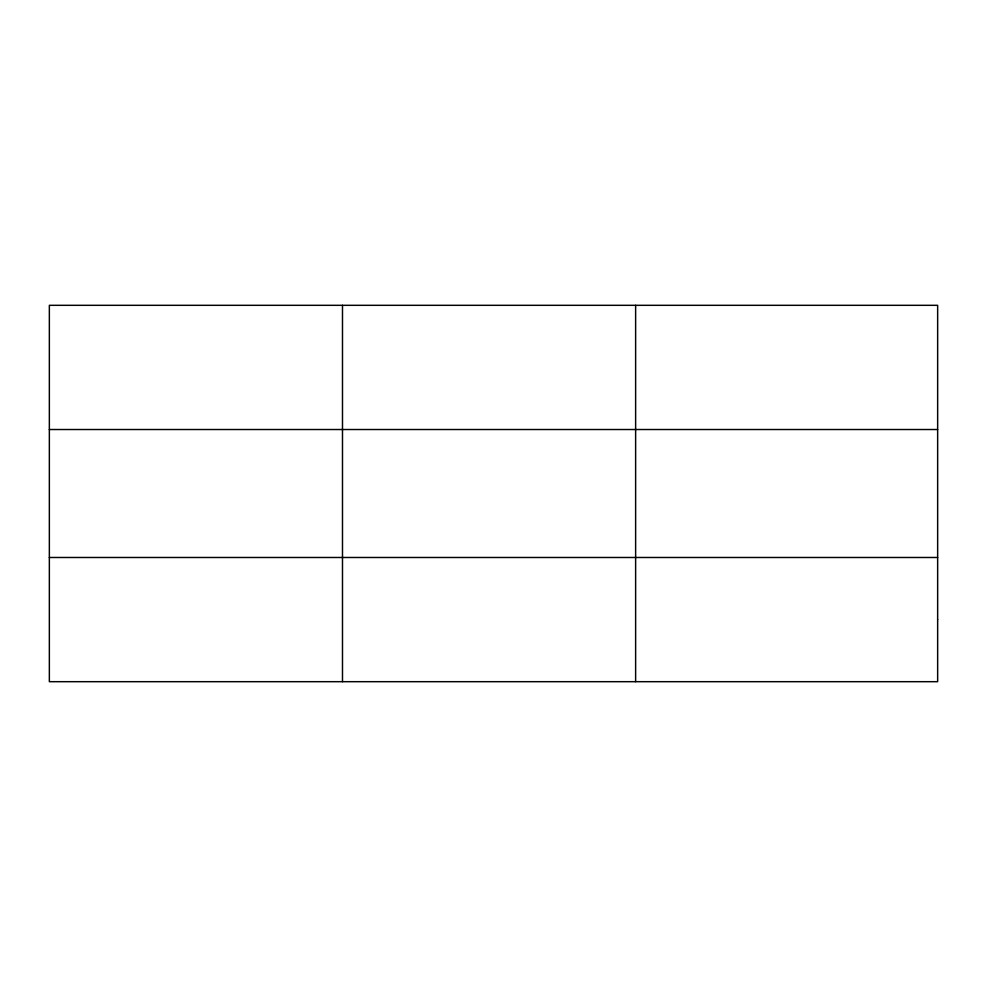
<?xml version="1.0" encoding="UTF-8"?>
<svg xmlns="http://www.w3.org/2000/svg" width="987" height="987" viewBox="0 0 987 987"><rect width="100%" height="100%" fill="white"/><g stroke="black" fill="none" stroke-linecap="round" stroke-linejoin="round"><path stroke-width="1.48" d="M342.489 681.684L342.489 305.316M635.628 681.684L635.628 305.316M49.35 429.518L937.65 429.518M49.35 557.482L937.65 557.482M937.65 619.577L937.65 681.684L49.35 681.684L49.35 305.316L937.65 305.316L937.65 619.577"/></g></svg>
